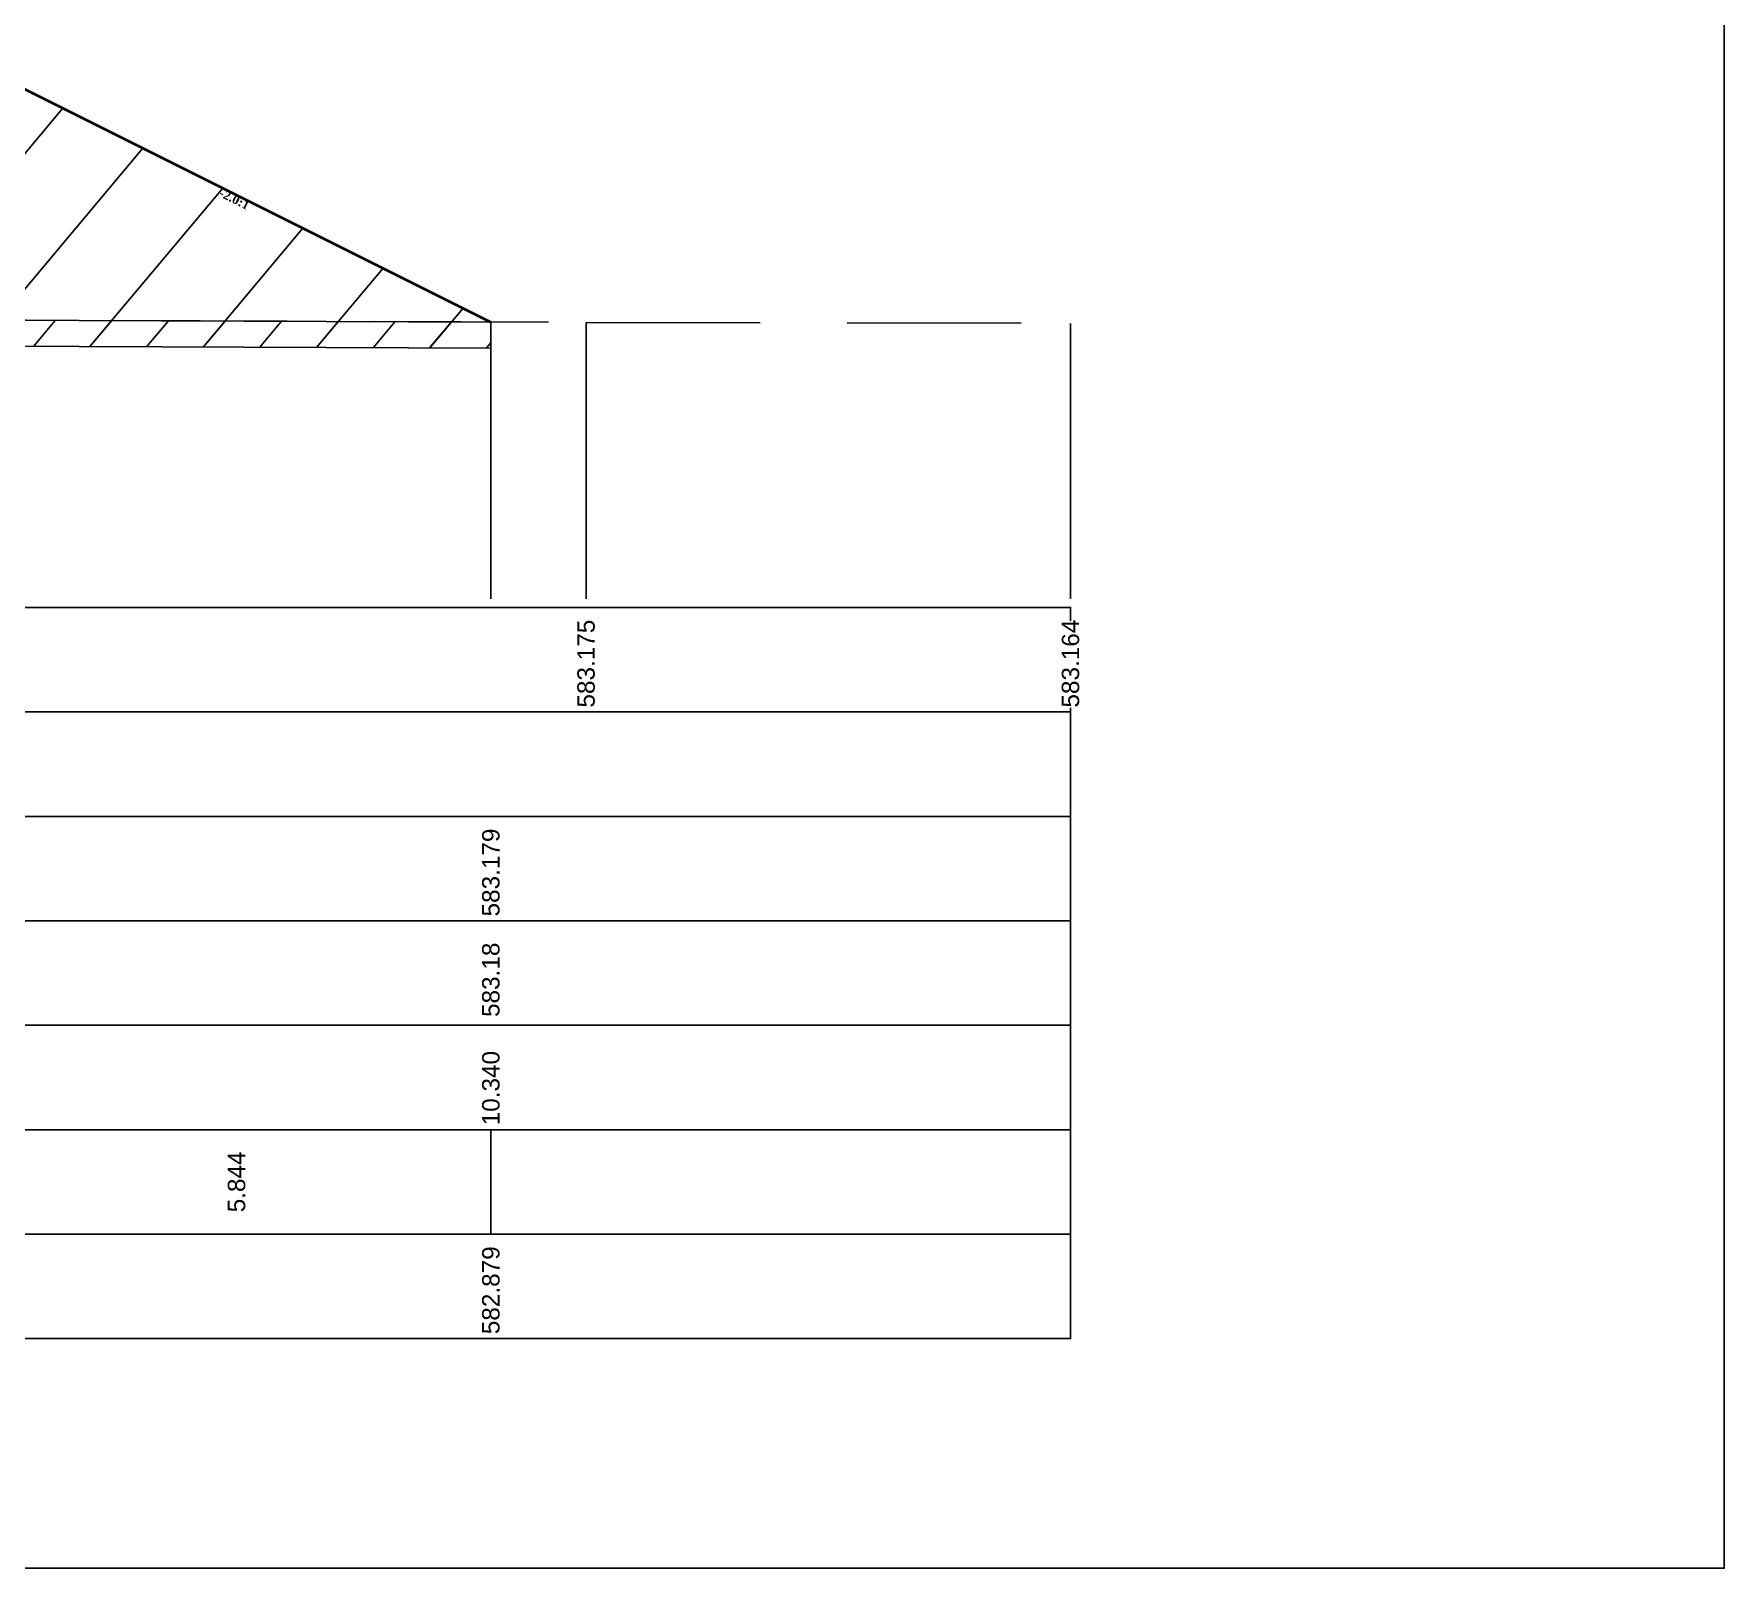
# Model space of a CAD drawing. Header units: millimetres. Extents: x 2762 to 3076, y 916 to 3305.
# Drawn here: x 2979.79 to 2999.21, y 2397.65 to 2415.28 of the extents above; entities that cross this region are included whole.
import ezdxf

# ---------------------------------------------------------------- set-up
doc = ezdxf.new("R2010")
doc.units = ezdxf.units.MM
doc.header["$LTSCALE"] = 2
doc.linetypes.add('CACHE', pattern=[9.525, 6.35, -3.175])
doc.linetypes.add('DASHED', pattern=[0.75, 0.5, -0.25])
doc.layers.add('C-ROAD-CORR', color=5, linetype='Continuous')
doc.layers.add('C-ROAD-SCTN', color=7, linetype='Continuous')
doc.styles.add('C3D_Etiquette', font='romans.shx')
doc.styles.add('C3D_Profil_Travers', font='romans.shx')

msp = doc.modelspace()

# ---------------------------------------------------------------- hatches: boundary and pattern name
at = {"linetype": 'Continuous', "lineweight": -3}
h = msp.add_hatch(dxfattribs=at)
h.set_pattern_fill('_U', color=3, angle=50, style=0, pattern_type=0)
h.set_pattern_definition([(50, (2962.5335, 2412.1238), (-0.766044, 0.642788), [])])
h.paths.add_polyline_path([(2962.534, 2412.124), (2962.714, 2412.304), (2964.214, 2412.364), (2968.808, 2414.661), (2976.805, 2414.981), (2979.201, 2414.885), (2985.045, 2411.963), (2985.045, 2411.663), (2974.247, 2411.706)])
h.paths.add_polyline_path([(2960.872, 2412.183), (2960.872, 2412.483), (2960.914, 2412.316), (2961.214, 2412.304), (2961.351, 2412.166)])
h = msp.add_hatch(dxfattribs=at)
h.set_pattern_fill('_U', color=150, scale=0.5, angle=50, style=0, pattern_type=0)
h.set_pattern_definition([(50, (2962.5335, 2412.1238), (-0.383022, 0.321394), [])])
h.paths.add_polyline_path([(2962.534, 2412.124), (2962.714, 2412.304), (2964.214, 2412.364), (2974.247, 2412.006), (2985.045, 2411.963), (2985.045, 2411.663), (2974.247, 2411.706)])
h.paths.add_polyline_path([(2960.872, 2412.483), (2964.214, 2412.364), (2962.714, 2412.304), (2962.534, 2412.124), (2961.351, 2412.166), (2961.214, 2412.304), (2960.914, 2412.316)])
h.paths.add_polyline_path([(2960.872, 2412.183), (2960.872, 2412.483), (2960.914, 2412.316), (2961.214, 2412.304), (2961.351, 2412.166)])

# ---------------------------------------------------------------- linework, layer by layer
at = {"color": 253, "linetype": 'Continuous', "lineweight": -3}
for p, q in [((2979.201, 2414.885), (2985.045, 2411.963)), ((2974.247, 2412.006), (2985.045, 2411.963)), ((2985.045, 2411.963), (2985.045, 2411.663)), ((2985.045, 2411.963), (2985.045, 2411.663)), ((2985.045, 2411.663), (2974.247, 2411.706)), ((2985.045, 2411.663), (2974.247, 2411.706))]:
    msp.add_line(p, q, dxfattribs=at)
at = {"color": 105, "linetype": 'DASHED', "lineweight": -3, "ltscale": 2}
for p, q in [((2974.705, 2412.004), (2986.139, 2411.959)), ((2986.139, 2411.959), (2991.705, 2411.948))]:
    msp.add_line(p, q, dxfattribs=at)
at = {"color": 8, "linetype": 'CACHE', "lineweight": -3}
msp.add_line((2985.045, 2408.784), (2985.045, 2411.963), dxfattribs=at)
at = {"color": 98, "linetype": 'CACHE', "lineweight": -3}
for p, q in [((2986.139, 2411.959), (2986.139, 2408.784)), ((2991.705, 2411.948), (2991.705, 2408.784))]:
    msp.add_line(p, q, dxfattribs=at)
at = {"color": 6, "linetype": 'Continuous', "lineweight": -3}
msp.add_line((2975.995, 2411.699), (2985.045, 2411.663), dxfattribs=at)
at = {"color": 7, "linetype": 'Continuous', "lineweight": -3}
for p, q in [((2957.704, 2408.684), (2991.706, 2408.684)), ((2985.045, 2401.484), (2985.045, 2402.684))]:
    msp.add_line(p, q, dxfattribs=at)
for points in [[(2957.704, 2407.484), (2991.706, 2407.484), (2991.706, 2408.684), (2957.704, 2408.684)], [(2957.704, 2406.284), (2991.706, 2406.284), (2991.706, 2407.484), (2957.704, 2407.484)], [(2957.704, 2405.084), (2991.706, 2405.084), (2991.706, 2406.284), (2957.704, 2406.284)], [(2957.704, 2403.884), (2991.706, 2403.884), (2991.706, 2405.084), (2957.704, 2405.084)], [(2957.704, 2402.684), (2991.706, 2402.684), (2991.706, 2403.884), (2957.704, 2403.884)], [(2957.704, 2401.484), (2991.706, 2401.484), (2991.706, 2402.684), (2957.704, 2402.684)], [(2957.704, 2400.284), (2991.706, 2400.284), (2991.706, 2401.484), (2957.704, 2401.484)]]:
    msp.add_3dface(points, dxfattribs=at)
at = {"layer": 'C-ROAD-CORR', "color": 1, "linetype": 'Continuous', "lineweight": 40}
msp.add_line((2979.201, 2414.885), (2985.045, 2411.963), dxfattribs=at)
at = {"layer": 'C-ROAD-SCTN', "color": 154, "linetype": 'Continuous', "lineweight": -3}
msp.add_line((2979.201, 2414.885), (2985.045, 2411.963), dxfattribs=at)
at = {"layer": 'C-ROAD-SCTN', "color": 1, "linetype": 'Continuous', "lineweight": -3}
msp.add_line((2979.201, 2414.885), (2985.045, 2411.963), dxfattribs=at)

# ---------------------------------------------------------------- texts
at = {"color": 7, "linetype": 'Continuous', "lineweight": -3, "insert": (2982.121, 2413.421), "char_height": 0.1, "width": 0.34598, "attachment_point": 2, "rotation": 333.4349, "style": 'C3D_Etiquette'}
msp.add_mtext('{\\fTimes New Roman|b1|i0|c0|p18;-2.0:1}', dxfattribs=at)
at = {"color": 7, "linetype": 'Continuous', "lineweight": -3, "char_height": 0.2, "rotation": 90, "style": 'C3D_Profil_Travers'}
for s, insert, attachment_point in [('{\\fArial|b0|i0|c0|p34;583.18}', (2985.045, 2403.979), 4), ('{\\fArial|b0|i0|c0|p34;5.844}', (2982.123, 2402.084), 5)]:
    msp.add_mtext(s, dxfattribs=dict(at, insert=insert, attachment_point=attachment_point))

# ---------------------------------------------------------------- next in the draw order: texts
at = {"color": 7, "linetype": 'Continuous', "lineweight": -3, "char_height": 0.2, "attachment_point": 4, "rotation": 90, "style": 'C3D_Profil_Travers', "bg_fill": 3, "box_fill_scale": 1.000375, "bg_fill_color": 256, "bg_fill_true_color": 13158600, "bg_fill_transparency": 0}
for s, insert, width in [('{\\fArial|b0|i0|c0|p34;583.175}', (2986.139, 2407.534), 0.99705), ('{\\fArial|b0|i0|c0|p34;583.164}', (2991.705, 2407.534), 0.99471), ('{\\fArial|b0|i0|c0|p34;583.179}', (2985.045, 2405.134), 0.99595), ('{\\fArial|b0|i0|c0|p34;\\C256;10.340}', (2985.045, 2402.734), 0.81889), ('{\\fArial|b0|i0|c0|p34;582.879}', (2985.045, 2400.334), 0.99595)]:
    msp.add_mtext(s, dxfattribs=dict(at, insert=insert, width=width))

# ---------------------------------------------------------------- next in the draw order: linework, layer by layer
msp.add_lwpolyline([(2950.215, 2427.145), (2999.215, 2427.145), (2999.215, 2397.645), (2950.215, 2397.645)], close=True)

doc.saveas('drawing.dxf')
